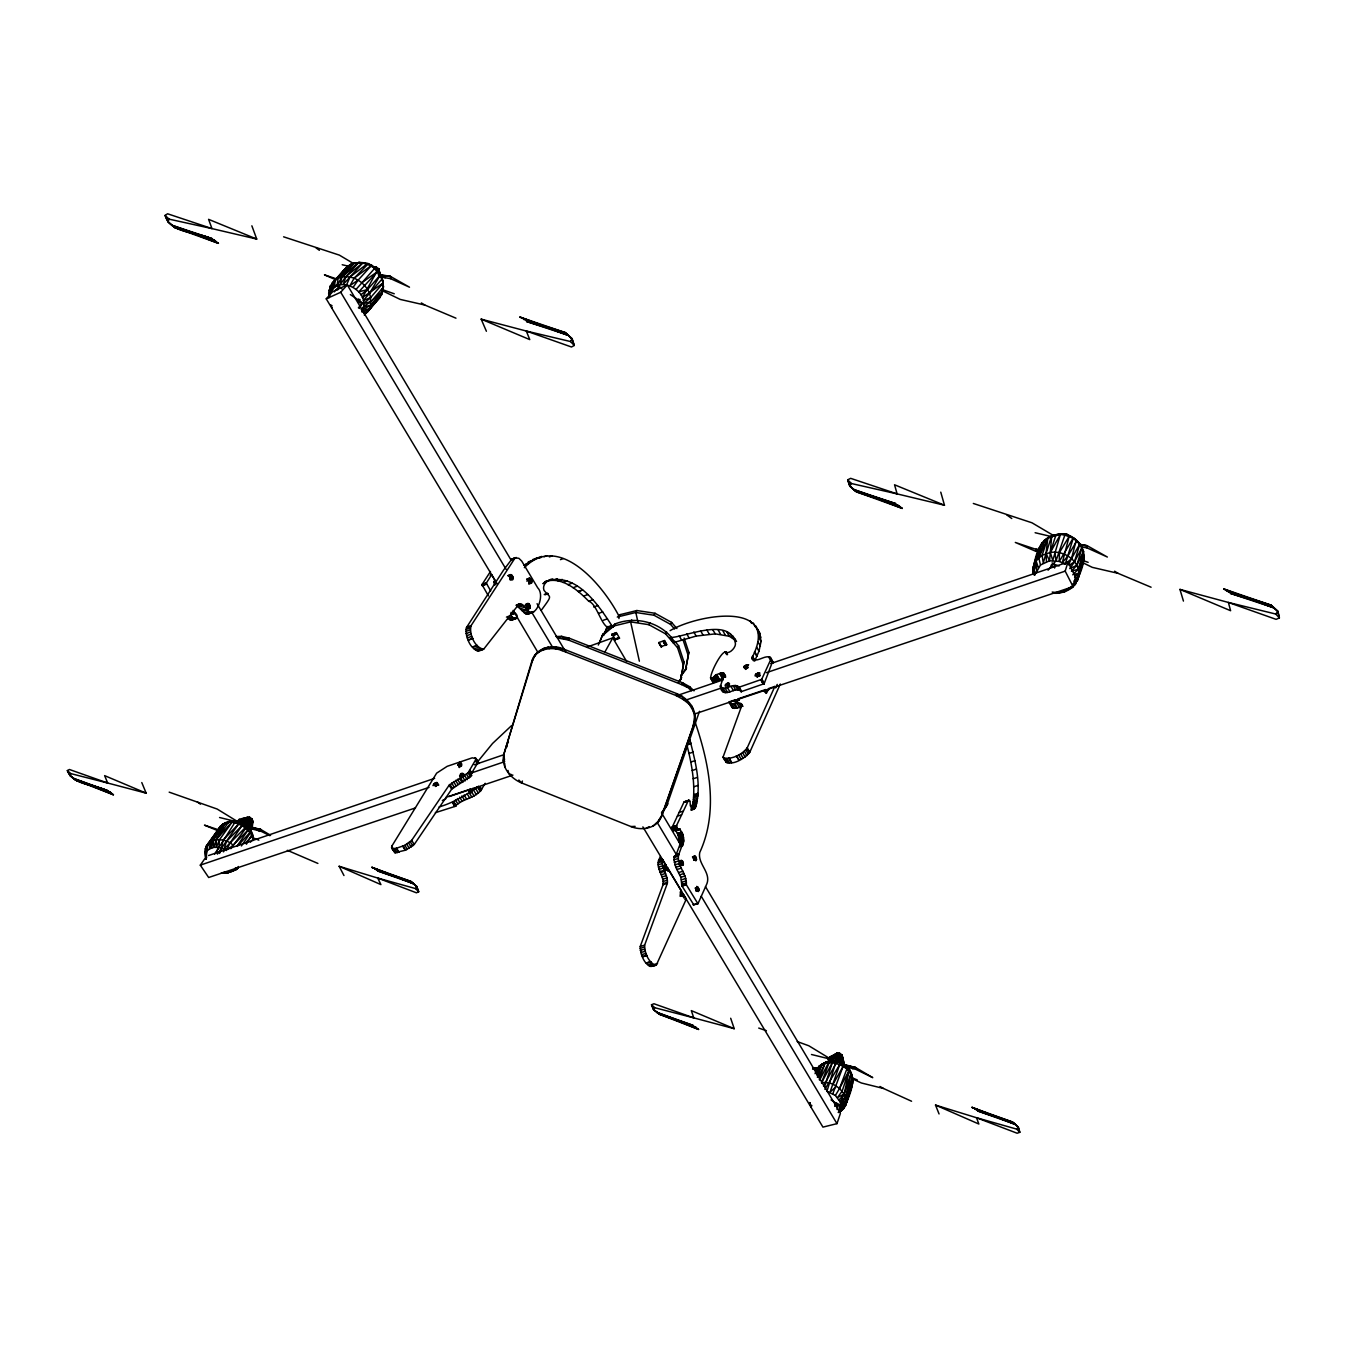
<?xml version="1.0" encoding="UTF-8"?>
<svg xmlns="http://www.w3.org/2000/svg" width="1347" height="1347" viewBox="0 0 1347 1347"><rect width="100%" height="100%" fill="white"/><g stroke="black" fill="none" stroke-linecap="round" stroke-linejoin="round"><path stroke-width="1.5" d="M683.384 864.235L681.161 860.211L681.245 864.336L682.744 865.414L683.384 864.235L680.521 865.111M251.872 829.112L251.923 818.791L249.532 817.158L239.278 819.33L237.661 821.013L239.042 822.478L241.736 818.673L249.532 817.158L248.858 827.294M681.414 891.057C679.141 891.377 680.572 896.361 682.66 896.109C685.37 893.33 677.895 892.825 681.565 891.125L667.422 867.552C666.176 869.152 663.33 864.521 665.94 865.077L662.707 859.689L658.464 860.986C656.376 869.472 664.29 876.274 663.061 884.693L640.246 946.436C640.128 954.552 645.92 970.682 656.376 964.957L686.313 899.038L683.03 893.583M842.33 1064.534L855.648 1067.548L872.755 1077.651L855.614 1069.265L855.648 1067.548L842.532 1064.063M378.945 272.734L379.012 269.013L376.268 267.06L372.9 266.74M665.94 865.077C661.798 865.515 668.348 873.95 667.422 867.552M333.517 286.978L328.651 293.663L329.392 296.239C334.645 271.151 373.607 291.491 361.771 311.645L367.108 312.403L379.736 297.704L382.986 290.952L383.154 283.022L379.989 273.071L375.005 267.295L368.405 263.658L354.85 262.749L347.964 265.915L330.318 286.136L329.022 297.738M840.427 1104.405L838.962 1112.066L841.707 1110.433L838.44 1112.151L845.428 1105.82C849.839 1093.747 857.972 1078.577 847.549 1067.144C843.104 1062.362 836.302 1059.921 829.819 1060.813L821.535 1082.786C837.396 1079.149 857.264 1102.957 838.406 1112.538M689.883 739.688C695.17 761.358 702.124 785.318 695.422 807.425C687.846 812.089 694.244 803.031 693.368 799.596C694.934 781.748 691.634 763.766 687.29 746.524M693.84 904.915L681.902 885.838L680.824 877.284L675.79 867.283L673.988 859.807L674.275 856.288L678.568 854.941L683.704 841.067L682.34 833.305L679.646 828.86L677.171 828.725L676.564 825.543L688.452 800.32L690.085 801.549L690.321 805.775L692.004 808.638L693.823 809.328L695.422 807.425M695.473 723.204C709.347 764.103 718.675 811.635 699.75 852.466C697.426 863.781 710.913 872.149 707.007 883.464L697.948 903.77L686.347 884.794C687.324 873.95 676.649 865.885 678.568 854.958M675.706 855.833L680.858 842.094L679.427 842.548L678.08 834.635L675.386 830.207L672.911 830.072L672.237 827.058L684.074 801.903L689.731 800.893M1035.742 551.293L1035.809 549.273L1015.318 542.437L1035.742 551.293L1039.884 551.681M206.697 857.786L205.62 854.655L205.838 859.302L208.027 843.643L222.609 824.381C234.833 815.575 254.364 824.953 253.185 840.444M334.679 287.079L334.932 280.294L347.964 265.915L351.5 265.393M339.444 276.59L345.303 268.508L330.318 286.136L330.015 293.562L329.089 289.773L329.392 296.239M530.146 607.548C531.021 605.561 527.266 601.015 526.946 604.82C526.138 609.45 533.816 607.867 527.266 608.625M531.745 582.443C532.587 580.49 528.9 575.944 528.563 579.698C527.755 584.278 535.382 582.763 528.883 583.52M252.731 839.063L252.849 836.487L252.95 839.333L250.323 842.229M369.145 308.598L364.414 314.979L381.723 294.538L381.992 288.713M513.055 578.907C513.931 576.937 510.176 572.34 509.823 576.146C508.981 580.759 516.743 579.244 510.176 580.001M1034.109 574.967L1032.745 571.869C1035.018 557.911 1038.301 538.11 1054.92 535.096C1064.113 531.779 1074.35 536.258 1079.823 543.986C1089.201 556.193 1080.597 572.071 1075.361 584.261C1070.04 590.878 1060.965 593.96 1052.647 593.168L1065.393 591.367L1055.997 593.353L1056.705 592.596L1052.192 592.074M1079.048 544.592L1087.282 545.754L1107.369 557.035L1087.164 547.96L1087.282 545.754L1079.25 544.171M350.355 294.572L363.623 303.513L370.593 297.636L383.154 283.022L381.622 276.455L383.154 283.022L362.343 297.653L377.732 269.922L367.024 263.928L358.807 262.345L341.852 277.095L337.087 285.615L342.054 288.965M532.503 612.548C526.256 613.188 525.347 602.749 518.949 604.163L483.657 649.203C474.834 647.873 468.773 633.915 471.113 625.58L515.177 557.793L518.898 558.332L521.71 561.076L537.689 587.78C544.895 594.835 537.015 613.474 531.392 612.195M655.349 965.328C648.395 962.145 644.438 952.683 644.624 945.156L667.321 883.396C668.55 874.978 660.653 868.175 662.707 859.689M483.657 649.203C472.241 655.905 464.126 636.02 466.668 627.231L503.391 570.337L511.675 559.359L515.177 557.793M214.611 854.217L218.955 847.482L219.443 839.72L232.93 820.997L225.286 823.068L212.961 840.545L209.56 848.896L207.775 850.361M850.934 1077.364L850.58 1072.195L852.971 1079.755L846.32 1100.044L840.915 1106.426L839.72 1110.399L843.879 1108.328L849.991 1089.841M239.042 822.478L239.278 819.33L240.288 821.199L244.666 819.144L250.087 823.034L252.394 828.691L246.585 822.226L242.14 820.71L241.736 818.673L244.666 819.144L243.74 824.415M1034.681 574.933L1032.745 571.869L1039.951 546.461L1032.964 567.946L1035.826 573.283L1040.49 564.982L1049.582 560.79L1051.704 535.887L1058.59 534.187L1064.854 535.096L1073.222 538.278L1079.823 543.986L1074.502 561.783L1069.787 568.586L1076.792 565.37L1083.56 551.361L1081.321 547.926M488.405 595.896L481.99 584.581L490.476 571.482M494.854 585.204L493.726 581.904L495.275 580.86L491.604 574.714L486.284 583.133L490.678 590.878M205.468 856.793L205.451 848.61L220.47 826.182L227.912 822.781L222.609 824.381L210.233 841.824L209.56 848.896L214.038 847.314L216.059 839.804L228.384 822.377L230.253 821.619L220.47 826.182L206.411 845.933L205.687 854.402C201.932 838.305 224.545 835.948 233.065 845.276L249.515 828.523L252.95 839.333L252.344 833.793L246.417 844.215M379.77 276.017L379.012 269.013L374.651 268.39L356.248 289.201M696.517 859.437L695.877 860.817L694.412 859.756L694.311 855.682L696.517 859.437L693.688 860.312M670.099 637.468C682.727 638.141 730.899 615.225 735.479 643.933C735.428 648.227 729.081 654.171 726.033 652.234C720.763 648.816 701.838 690.725 715.796 674.982C735.176 666.731 713.977 685.724 723.137 691.937C728.727 694.799 734.62 687.627 740.21 690.523L741.372 691.6L764.136 683.72L772.622 661.444M836.891 1053.169L829.095 1057.715L839.484 1053.101L841.841 1054.735L842.582 1057.092L841.252 1058.809L838.659 1058.877L839.484 1053.101L836.891 1053.169L829.095 1057.715L830.56 1059.247L836.891 1053.169L841.252 1058.809L842.414 1064.265M770.972 659.087L769.945 657.1C763.917 655.198 757.654 662.623 752.047 659.003L751.879 657.976C782.051 600.274 698.285 613.895 670.116 630.649M252.057 829.163L252.933 821.215L251.923 818.791L244.363 821.064L242.612 823.842M1046.467 561.581L1046.047 553.516L1047.848 537.672L1062.463 534.001L1070.023 535.803L1073.222 538.278L1065.208 564.258L1059.314 561.43L1049.582 560.79L1046.047 553.516L1051.704 535.887M504.519 760.045L503.845 754.286L532.772 659.811C536.796 648.412 552.203 646.476 562.154 650.635L675.975 695.49L683.198 699.463L686.717 699.783L694.917 713.876L693.368 725.393L661.242 816.956C656.612 828.641 641.593 830.981 630.985 826.57L521.424 782.86C510.412 778.347 500.815 766.729 503.845 754.286L531.728 661.562C535.348 648.294 551.462 643.563 563.181 648.884L676.884 693.671C688.384 698.116 698.201 710.93 694.261 723.558L662.135 815.07L657.993 822.394M619.569 638.192L616.32 632.518M723.137 691.937L722.75 690.27M615.444 639.673L612.178 633.999M752.535 656.174L754.859 660.636L758.984 651.224L761.038 641.526L759.876 633.477L755.768 625.9M678.366 682.626L680.706 679.545L683.956 661.933L678.619 645.769L674.611 641.138M680.706 679.545L683.956 661.933M680.925 676.026L685.572 669.88L688.839 652.352L684.124 638.023M685.572 669.88L688.839 652.352M337.087 285.615L338.148 278.324L351.197 263.945L332.288 282.937L331.143 291.12L330.318 286.136M511.187 612.296C512.618 617.835 517.063 609.753 511.136 613.121M531.913 612.582L552.321 646.762L555.654 648.867L555.957 646.998M661.023 646.594L666.782 644.641L664.559 640.431M211.782 847.852L212.961 840.545L222.609 824.381M664.441 640.583L658.683 642.57M836.756 1107.285L837.413 1103.345M359.312 308.446L362.225 303.445L358.134 302.3L358.723 298.916M698.975 890.367L698.335 891.546L696.87 890.519L696.769 886.393L698.975 890.367L696.113 891.226M824.566 1086.827L832.968 1060.611L821.838 1064.416L815.474 1070.713M237.745 821.232L243.016 820.997L245.861 822.461L245.322 825.24L248.319 824.768L249.986 827.529M830.56 1059.247L831.133 1056.149L832.109 1058.052L837.093 1056.166L842.498 1060.072L844.165 1065.578L855.648 1067.548M846.32 1100.044L840.831 1104.254L840.275 1102.082L844.215 1093.966L849.385 1069.602L852.314 1076.758L845.647 1096.98L840.831 1104.254L840.915 1106.426L846.253 1103.008L852.095 1085.497L850.597 1087.989M699.48 711.317L666.765 805.641L661.579 812.915L680.858 845.31M819.734 1079.924L828.523 1062.699L832.244 1062.732L836.218 1060.931L826.94 1091.339L835.393 1095.465L840.275 1102.082L845.647 1096.98L850.95 1073.761L849.385 1069.602M1080.361 568.198L1077.347 580.86L1072.683 584.261M1054.583 568.03L1055.391 564.747L1052.074 562.911M720.241 686.717L720.679 687.66C726.269 690.489 732.162 683.333 737.735 686.195L738.914 687.273L761.678 679.376L770.972 659.104M1045.306 540.938L1041.871 543.06L1036.028 560.706L1036.702 570.236L1034.058 564.157L1036.028 560.706L1042.107 555.284L1050.357 552.438L1060.358 534.591L1052.765 560.537L1050.357 552.438L1055.964 534.86M846.926 1096.189L843.879 1108.328L838.44 1112.151M504.199 756.812L503.206 760.718L504.67 761.661L470.861 773.161M732.095 705.02L731.791 707.057L733.29 708.286L741.204 707.343L738.762 703.067L732.229 704.178L729.35 702.797L729.316 701.787L735.462 699.716L736.27 701.147L738.846 700.171M731.791 707.057L730.461 702.174M459.58 775.889C470.827 775.586 456.431 768.901 461.23 778.549M840.275 1062.547L841.841 1054.735L836.302 1057.243L835.578 1054.886L839.248 1055.459M833.995 1060.342L832.631 1057.664L829.87 1058.22L828.893 1061.773L831.655 1061.217L832.631 1057.664L835.679 1058.153L840.949 1061.941M838.036 1062.429L841.841 1054.735L843.929 1062.817L841.808 1063.12L838.912 1059.247L834.248 1057.631L833.945 1055.61L837.093 1056.166L835.308 1062.85M721.925 688.839L722.261 687.879M835.679 1058.153L834.669 1061.689L838.575 1059.651L837.598 1062.312M850.024 1089.976L845.428 1105.82L840.579 1108.53L846.253 1103.008L852.887 1082.735L851.102 1074.839L852.971 1079.755L845.647 1096.98M476.047 760.264L477.697 762.941L476.266 759.573L477.697 762.941L471.012 774.155L469.345 771.477L471.82 775.502L451.666 789.19L414.253 844.451L405.649 850.159L394.873 852.702L391.792 846.185L436.647 773.144L447.187 766.325L472.275 757.822L476.249 758.765L468.066 772.875L449.157 785.183L411.643 840.376L404.807 845.327L396.254 848.324L392.263 848.627L391.792 846.185M661.293 860.11L661.731 858.847L658.902 859.723L658.464 860.986L661.293 860.127L658.178 862.787L662.438 861.474M1046.047 553.516L1043.252 563.012L1042.107 555.284L1047.848 537.672L1038.722 557.709L1040.49 564.982M1068.474 564.73L1071.505 558.618L1076.27 540.113L1082.096 547.539L1076.792 565.37L1071.437 571.195L1078.257 569.225L1084.167 555.301L1078.526 577.122L1074.064 580.793M1083.56 551.361L1078.257 569.225L1078.829 573.182L1074.569 577.122M694.917 713.876L1073.088 586.635L1075.815 577.526L1067.969 562.086L770.669 663.6M1068.828 588.302L1072.616 587.241L1062.194 592.343L1075.361 584.261L1080.176 568.367M1073.088 586.635L1065.191 571.128L1067.969 562.086M1064.854 535.096L1056.048 560.773L1048.05 570.202M1032.745 571.869L1036.618 560.015M435.384 812.679L454.848 806.466C462.004 798.889 473.673 798.687 480.593 790.807L478.421 786.429L480.626 790.79M1038.823 550.182L1032.964 567.946L1035.119 574.765M1038.722 557.709L1044.565 540.08L1049.801 537.537M642.889 826.89L822.933 1127.119L836.975 1123.651L840.41 1113.346L705.491 886.68M835.393 1095.465L839.501 1088.528L847.549 1067.144L848.896 1070.949L842.161 1091.104L837.548 1097.552L844.215 1093.966L850.95 1073.761L846.286 1068.44L839.72 1064.568L832.244 1062.732L821.535 1082.786M838.962 1112.066L841.437 1104.692M1050.441 567.76L1051.519 564.528M834.719 1106.358L835.965 1102.688M837.009 1109.507L838.861 1103.984M832.85 1093.697L843.171 1066.252L842.498 1063.17L839.72 1064.568L824.886 1089.353M836.369 1086.339L829.971 1092.282L839.72 1064.568L839.45 1061.806L836.032 1063.372L823.505 1086.019M815.07 1073.694L816.989 1068.205L824.431 1062.834L829.819 1060.813L825.021 1063.271L818.201 1077.432M816.568 1073.391L819.128 1066.083L824.431 1062.834M817.36 1077.213L821.838 1064.416L826.923 1061.588L825.021 1063.271L819.262 1079.705M212.961 840.545L214.038 847.314L218.955 847.482L235.843 820.963L228.384 822.377M618.947 616.455L618.947 618.593M780.3 684.023L749.791 752.198C744.571 758.95 726.993 769.827 723.12 756.963L742.062 704.818L738.762 703.067M1034.058 564.157L1041.871 543.06M815.575 1071.976L816.989 1068.205L819.633 1067.144M712.832 681.919C714.92 680.892 730.259 677.575 722.598 673.012M598.304 645.061L602.917 634.1L615.074 623.964C634.454 616.118 658.801 621.59 671.934 638.04M599.415 643.075L602.917 634.1M603.624 635.599L607.11 626.641M604.719 633.646L607.514 626.49M175.11 227.727L168.005 221.834L165.109 215.419L169.099 219.14L168.005 221.834L175.11 227.727L218.416 243.352L215.217 240.793L172.029 225.269L175.11 227.727L215.217 240.793C200.737 230.859 171.086 235.59 165.109 215.419L167.567 213.769L211.984 228.603L256.738 239.076L251.855 225.808M219.443 839.72L216.429 847.196L216.059 839.804L225.286 823.068M249.852 828.253L252.933 821.215L251.771 825.846L249.767 826.149M816.08 1073.508L819.128 1066.083L822.394 1064.551L820.963 1066.605M338.148 278.324C351.937 272.448 368.085 283.577 370.593 297.636L363.235 300.549L382.06 279.031L374.533 268.423L375.005 267.295L370.913 265.83L354.143 278.189L350.035 285.53L358.134 280.125L371.806 265.14L367.024 263.928L349.984 277.027L343.317 284.301L345.842 276.657L358.807 262.345L364.835 262.85L362.932 262.749L345.842 276.657L340.118 284.638L341.852 277.095L354.85 262.749L361.333 262.8L354.85 262.749L334.932 280.294L332.709 288.83L332.288 282.937L347.964 265.915M811.214 1106.897L809.749 1102.621L811.214 1106.897L811.837 1105.432M473.386 789.595L471.248 790.453L470.406 789.123L468.655 791.211L478.438 786.412M346.684 284.587L349.984 277.027L362.932 262.749L368.405 263.658L354.143 278.189M76.156 780.368L69.96 775.535L67.35 770.585L70.835 773.616L69.96 775.535L76.156 780.368L113.434 794.781L110.69 792.575L73.462 778.364L76.156 780.368L110.69 792.575C98.095 783.786 73.832 786.951 67.35 770.585L69.421 769.491L107.693 783.028L146.166 793.164L141.789 782.556M816.972 1075.31L821.838 1064.416M723.423 757.839C731.64 759.843 742.197 754.589 747.248 747.77L774.845 686.465L775.653 687.896L777.236 684.394M663.768 810.793L667.657 803.789L661.579 812.915M658.902 859.723L660.434 856.456M219.51 853.442L222.087 847.953M666.765 805.641L667.657 803.789M535.702 654.154L531.728 661.562L532.772 659.811M694.261 723.558L693.368 725.393L695.22 718.995L692.105 706.4L683.198 699.463L681.936 696.197L675.975 695.49L676.884 693.671M378.911 274.603L380.107 272.145L379.383 274.839L379.012 269.013M216.16 852.567L218.871 846.977M681.582 684.562L686.633 687.071L689.681 686.717L691.398 690.674L682.491 682.761L569.444 638.276L561.699 636.356L557.422 637.922L568.434 640.027L681.582 684.562L682.491 682.761L689.681 686.717L693.991 690.859M714.331 676.329L716.756 680.589M662.135 815.07L658.111 821.131M682.929 663.953L677.592 647.772L678.619 645.769M247.175 817.292L237.661 821.013L246.198 819.111L247.208 821.552L251.956 823.034L247.175 817.292L243.386 821.502M677.592 647.772L665.553 633.848L666.597 631.861M674.544 628.982L670.553 624.368L671.581 622.398L655.063 613.289L636.895 610.528L620.327 614.586L617.296 617.111M1082.096 547.539L1074.502 561.783L1069.417 565.134M839.501 1088.528L848.896 1070.949M601.806 636.07L613.963 625.951L630.632 621.893L648.9 624.688L649.978 622.701M620.327 614.586L619.233 616.539L635.818 612.481L654.002 615.242L655.063 613.289M566.531 333.803L526.408 321.478L568.047 335.235L523.377 319.29L565.151 332.541L572.037 338.703L574.26 345.438L570.471 341.532L572.037 338.703L565.151 332.541L519.858 317.067L568.047 335.235L572.037 338.703L574.26 345.438L571.498 347.004L526.307 331.042L481.165 319.138L486.402 331.261M249.532 817.158L244.851 825.004M631.726 619.923L630.632 621.893L639.37 661.192M636.895 610.528L635.818 612.481L637.99 622.263M604.618 652.504L612.767 637.855L626.456 661.192M612.599 626.877C598.539 604.921 575.236 569.966 544.609 581.887C561.194 575.573 577.897 590.121 588.74 601.267C598.472 604.18 602.799 635.346 613.575 626.237M613.963 625.951L615.074 623.964M522.451 781.024L521.424 782.86L518.864 780.014M832.833 1084.604L843.171 1066.252L845.259 1065.006L846.286 1068.44M1080.782 566.38L1082.769 562.962L1078.526 577.122L1074.94 578.015M563.181 648.884L562.154 650.635L559.577 647.705L555.654 648.867M480.913 790.403L485.173 783.297M568.434 640.027L569.444 638.276L563.13 638.461L561.699 636.356L555.991 636.542M369.465 293.528L380.208 275.108L379.989 273.071L377.631 271.522L361.754 282.735M339.141 866.289L380.915 884.592L377.716 878.059L415.415 888.549L416.661 886.427L410.667 881.325L371.806 867.3L413.192 883.581L416.661 886.427L418.715 891.765L416.442 892.808L377.716 878.059L339.141 866.289L343.973 875.533M513.072 610.393L538.042 652.622L544.205 648.143M457.576 764.928C467.426 768.009 456.38 755.734 459.243 767.571M541.174 610.427C553.55 593.556 550.165 598.59 543.919 590.171C541.999 584.564 547.673 579.614 552.775 578.856M337.659 289.959L339.798 286.574M479.263 787.742L479.987 786.699L481.637 789.359M743.982 666.546L743.797 667.607L745.767 667.422L748.629 664.711L743.982 666.546L745.615 669.408M243.016 820.997L241.029 824.061L240.17 820.576M230.859 848.694L247.292 826.182L247.949 830.274L250.205 833.136L241.416 845.95M243.841 825.526L245.861 822.461L248.319 824.768M944.483 505.243L894.543 484.785L897.119 493.894L851.456 483.539L849.789 486.065L856.625 491.941L902.254 508.425L898.988 505.815L853.678 489.483L856.625 491.941L898.988 505.815L855.227 490.779L849.789 486.065L847.701 479.835L850.647 478.337L897.119 493.894L944.483 505.243L940.762 492.143M235.607 867.771L233.401 870.987L226.229 873.109L221.295 872.974L225.084 872.132M358.134 302.3L360.053 299.505M236.937 846.253L247.949 830.274L242.056 825.576L235.186 822.815L231.684 822.293L216.059 839.804M228.939 872.132L226.229 873.109L236.112 869.707L238.301 866.491M223.45 851.86L225.673 848.661M353.284 287.096L358.134 280.125M217.389 854.116L221.834 847.718M415.482 807.914L208.667 877.503L200.299 865.144L206.562 856.221M205.451 848.61L214.51 835.881M508.442 741.995L506.523 745.362L507.179 746.726M761.813 679.225L764.288 683.586M734.233 1028.704L691.331 1010.62L693.772 1017.877L654.844 1007.741L653.531 1009.543L659.542 1014.342L698.571 1029.445L695.759 1027.189L656.949 1012.372L659.542 1014.342L695.759 1027.189L658.313 1013.415L653.531 1009.543L651.51 1004.744L653.952 1003.751L693.772 1017.877L734.233 1028.704L730.68 1018.248M478.185 761.072L492.531 743.493L511.708 725.477M680.774 675.554L686.6 667.876M679.393 680.605L681.717 677.524M765.567 689.597C761.678 691.903 766.443 692.796 768.076 690.472C770.535 685.96 767.554 693.604 765.567 689.597L738.308 698.756L739.116 700.187M1179.955 589.397L1230.602 610.713L1228.38 602.446L1275.761 614.047L1277.848 611.336L1271.13 605.157L1223.749 588.925L1227.134 591.114L1273.993 607.867L1277.848 611.336L1279.381 617.936L1276.097 619.351L1228.38 602.446L1179.955 589.397L1183.441 601.082M235.877 867.838L233.401 870.987L230.303 871.661M534.136 656.612L537.924 651.813M935.508 1105.079L978.848 1124.021L976.524 1117.741L1016.631 1129.106L1018.265 1127.085L1012.388 1121.967L971.928 1107.335L1014.88 1124.24L1018.265 1127.085L1019.814 1132.305L1017.137 1133.231L976.524 1117.741L935.508 1105.079L939.061 1113.952M839.215 1099.893L844.215 1093.966M383.474 287.096L382.531 279.974L383.474 287.096L370.93 301.711L363.555 306.442L370.442 305.651L381.723 294.538M364.414 314.979L375.813 301.762L367.108 312.403L363.639 313.11M361.164 309.675L363.724 306.746M360.929 294.791L367.529 289.588L380.208 275.108M377.631 271.522L358.824 291.794L367.529 289.588M358.369 307.823L362.225 303.445M334.191 291.929L339.36 286.12M439.088 806.92C453.367 802.863 465.995 794.915 478.101 786.816L480.593 790.807M336.413 284.975L328.651 293.663L329.089 297.317M496.875 583.386L326.243 298.849L340.724 292.248L347.29 284.907L511.321 560.487M338.114 277.448L343.317 271.656M326.243 298.849L332.861 291.491L347.29 284.907M755.566 674.392L755.027 675.874L756.745 675.807L759.944 673.029L755.566 674.392L757.199 677.272M831.975 1058.843L835.578 1054.886M379.736 297.704L369.129 309.271L361.771 311.645M245.019 843.475L251.906 836.201L251.215 831.116L237.274 846.387M524.337 567.676C559.409 531.796 603.725 586.501 618.98 616.118M650.988 966.574L652.857 965.328M243.352 825.458L245.912 822.815L247.983 825.812M513.544 619.081L511.085 620.159L507.971 618.677L512.281 617.078C517.467 621.152 519.538 615.865 513.998 612.043M516.053 618.391L516.726 617.566L513.864 618.627M1052.967 567.239L1055.391 564.747L1059.112 565.959M1072.751 574.832L1078.257 569.225C1074.973 557.557 1062.008 550.654 1050.357 552.438M652.807 826.351L657.083 822.259L676.463 854.739M735.462 699.716C730.158 703.572 740.53 701.551 738.308 698.756M433.852 783.853L433.044 785.638L437.388 782.641L433.852 783.853L435.519 786.496M1065.208 564.258L1071.505 558.618L1079.823 543.986L1078.61 542.993L1080.21 546.192M374.651 268.39L376.268 267.06L373.489 267.396M236.112 869.707L238.267 867.923L228.418 872.587L238.267 867.923M227.761 849.435L233.065 845.276M836.234 1061.47L838.575 1059.651M827.849 1059.769L829.87 1058.22L831.655 1061.217M536.948 557.978L523.983 565.201L528.209 563.602M761.409 679.578L763.884 683.922M436.041 786.109L434.374 783.466C435.923 787.204 438.499 785.756 435.519 782.809M646.072 828.472L649.136 826.637M835.595 1061.167L838.962 1060.224L843.929 1062.817L842.582 1057.092L842.986 1064.298M552.321 646.762L549.172 648.614L548.145 647.116L543.161 649.894M218.854 828.472L222.474 826.435M520.868 603.995L516.541 605.611L525.599 613.761L529.236 613.592M244.06 823.135L251.923 818.791L251.771 825.846L248.488 824.01L250.087 823.034L246.585 822.226M727.666 683.249C724.72 683.687 723.861 687.846 727.481 685.657C733.004 683.569 725.006 680.791 729.299 686.111L727.026 683.535L728.053 686.751M512.331 575.876C509.654 578.318 506.506 575.186 511.187 574.681L508.307 575.775M516.322 557.49L510.85 559.46L513.308 559.342M511.136 560.015L513.998 558.921M490.173 575.27L491.604 574.714M532.738 559.577L541.763 556.429M528.192 561.968L532.419 560.369M544.053 556.782L546.831 555.722M549.34 556.917L552.135 555.856M482.041 584.413L486.351 582.78M481.973 584.766L486.301 582.948M481.99 584.985L486.301 583.352M482.007 585.086L486.385 583.672M482.175 585.541L486.486 583.908M507.903 575.64L510.799 574.546M482.26 585.709L486.57 584.059M508.711 576.061L511.591 574.967L508.459 575.859M509.115 576.482L511.995 575.405M512.635 576.482L509.755 577.577L510.092 578.587L512.87 577.122M496.891 583.537L495.46 584.076L493.844 581.399L495.275 580.86M560.436 559.645L563.214 558.601M510.143 578.856L513.022 577.779M510.21 579.429L513.089 578.334M526.643 579.193L529.523 578.116M527.031 579.328L529.893 578.25M527.435 579.614L530.297 578.537M527.839 580.035L530.701 578.957M526.711 581.045L531.021 579.429M528.462 581.113L531.324 580.035M528.697 581.736L531.56 580.658M528.849 582.392L531.711 581.315M528.9 582.948L531.779 581.87M528.748 583.992L531.627 582.914M545.03 581.955L547.825 580.911M543.329 583.302L546.528 581.887M542.959 583.672L545.771 582.611M553.213 580.304L557.405 578.722M557.995 580.978L562.187 579.412M562.945 582.443L567.121 580.877M567.996 584.699L572.155 583.133M516.053 605.241L518.949 604.163M544.239 594.566L547.556 593.337M516.676 605.039L519.572 603.961M545.013 594.482L547.825 593.438M545.316 594.701L548.128 593.64M517.938 606.184L522.266 604.567M525.414 604.416L528.697 603.624L525.818 604.685L527.081 606.823L530.112 606.403L527.233 607.48M519.37 607.228L523.697 605.611M466.668 627.231L471.113 625.58M526.206 605.123L529.102 604.045M573.132 587.713L577.291 586.164M466.331 627.854L470.777 626.203M526.525 605.578L529.422 604.517M526.845 606.184L529.725 605.123M520.733 608.676L525.061 607.076M465.877 629.487L470.322 627.837M527.081 606.823L529.96 605.763M511.237 613.693L514.099 612.632M527.3 608.036L530.179 606.975M511.254 614.283L514.116 613.222M465.759 631.457L470.204 629.807M522.013 610.511L526.475 608.996L522.131 610.595M511.17 614.788L514.049 613.727M527.148 609.097L530.028 608.036M506.438 617.111L510.749 615.512L512.281 617.078M526.66 609.619L529.826 608.356M522.754 611.37L527.081 609.753M578.301 591.468L582.46 589.935M578.469 591.602L582.611 590.07M465.978 633.629L470.423 631.979M530.667 613.053L533.564 611.976L528.176 614.148M524.168 612.801L528.495 611.201M466.5 635.818L470.962 634.168M509.553 619.721L513.864 618.138M525.599 613.761L529.927 612.161M511.085 620.159L517.484 617.869L512.466 619.923M526.963 614.215L533.951 611.589M467.308 637.939L471.753 636.306M583.621 596.098L587.78 594.566M468.369 639.977L472.814 638.326M468.419 640.061L472.932 638.512M588.74 601.267L592.882 599.735M472.595 646.914L477.057 645.28M472.831 647.284L477.293 645.651M474.043 648.833L478.488 647.217M475.424 650.113L479.869 648.479M593.741 607.042L597.883 605.527M476.804 650.87L481.249 649.254M478.067 651.123L482.512 649.49M598.607 613.407L602.749 611.892M603.288 620.293L607.43 618.795M607.396 627.029L611.538 625.53M607.733 627.601L611.875 626.102M607.968 627.938L612.11 626.456M608.221 628.19L613.457 626.338M608.474 628.375L613.222 626.776M612.11 634.168L616.253 632.686M612.094 634.403L616.219 632.922M612.094 634.656L616.236 633.174M235.186 822.815L238.857 821.502L238.672 823.909L221.531 848.088L218.955 847.482M612.11 634.723L616.236 633.242M612.161 635.009L616.303 633.528M612.262 635.296L616.404 633.814M587.292 646.981L612.767 637.855M614.552 639.236L618.677 637.754M614.687 639.455L618.829 637.973M614.855 639.623L618.997 638.158M615.023 639.741L619.452 638.293M670.402 638.175L673.18 642.671L696.163 636.07L715.274 633.881L729.249 636.239L735.327 640.229L732.953 636.053M208.549 855.547L434.66 778.33M474.346 764.793L504.098 754.623M677.524 695.406L723.103 679.848M200.299 865.144L429.07 787.372M686.717 699.783L722.564 687.593M766.392 672.692L1065.191 571.128M768.447 688.62L774.845 686.465M470.406 789.123L446.244 797.256L445.52 799.125L442.338 800.472M449.292 796.532L512.938 775.114M242.645 823.539L245.861 822.461M688.165 744.066L690.927 743.14M688.233 744.335L691.011 743.426M689.041 753.444L693.217 752.081M690.843 762.032L695.001 760.668M692.206 770.501L696.382 769.137M693.166 778.768L697.342 777.421M693.671 786.816L697.864 785.469M693.756 794.663L697.948 793.316M693.739 795.437L697.931 794.09M693.705 796.195L697.898 794.848M693.654 796.919L697.847 795.589M693.587 797.626L697.78 796.296M684.074 801.903L688.923 800.202M684.95 801.65L689.159 800.303M685.236 801.886L689.445 800.539M693.368 799.596L697.561 798.249M693.116 801.414L697.308 800.067M692.829 803.098L697.039 801.768M692.526 804.647L696.719 803.3M692.358 805.354L696.551 804.024M692.173 806.028L696.382 804.698M692.004 806.668L696.197 805.321M691.802 807.257L696.012 805.91M691.617 807.796L695.827 806.466M691.415 808.301L695.624 806.971M679.09 812.46L683.316 811.113M690.994 809.177L695.204 807.846M692.173 809.109L694.985 808.217M691.718 809.699L694.766 808.537M691.011 810.204L694.294 809.025M677.356 816.164L681.599 814.817M738.88 760.196L736.338 755.768L739.082 760.129M672.305 826.89L676.564 825.543M672.237 827.058L676.497 825.711M672.153 827.479L676.43 826.132M672.17 827.967L676.43 826.62M672.22 828.371L676.48 827.024M672.338 828.893L676.615 827.546M672.523 829.398L676.783 828.051M672.759 829.853L677.036 828.523M672.911 830.072L677.171 828.725M673.197 830.426L677.457 829.078M673.5 830.661L679.393 828.708M673.719 830.745L679.646 828.86M675.672 830.476L679.915 829.146M675.925 830.846L680.184 829.516M677.44 833.389L681.683 832.059M677.659 833.793L681.919 832.463M677.878 834.214L682.138 832.867M678.08 834.635L682.34 833.305M678.265 835.056L682.525 833.726M678.433 835.494L682.693 834.163M678.602 835.948L682.862 834.618M678.736 836.386L682.996 835.056M678.871 836.841L683.131 835.51M678.989 837.312L683.249 835.982M679.09 837.767L683.35 836.436M679.191 838.238L683.451 836.908M679.258 838.693L683.518 837.363M679.326 839.164L683.586 837.834M679.376 839.636L683.653 838.305M679.46 840.562L683.72 839.232M679.477 841.488L683.737 840.158M679.444 842.397L683.704 841.067M680.791 842.835L683.636 841.942M680.673 843.693L683.518 842.801M680.521 844.518L683.35 843.626M680.302 845.31L683.148 844.417M680.067 846.034L682.912 845.158M679.78 846.724L682.626 845.849M676.127 854.655L678.972 853.762M658.649 860.312L661.495 859.437M675.891 855.21L678.753 854.318M674.224 856.507L678.518 855.177M674.173 856.759L678.467 855.396M678.922 861.221L682.138 860.615L679.275 861.491M674.056 857.5L678.349 856.17M673.988 859.807L678.282 858.477M658.195 864.825L662.455 863.511M658.481 867.064L665.788 864.993M674.275 862.299L678.568 860.986M692.442 856.945L695.288 856.086M692.796 857.382L695.624 856.507M682.491 861.036C677.911 860.447 680.184 865.599 683.316 863.09L680.302 863.326L683.165 862.45M679.797 862.164L682.643 861.289M693.082 857.871L695.928 856.995M662.825 867.822L665.654 866.946M693.335 858.443L696.18 857.584M659.037 869.371L663.296 868.057M680.083 862.72L682.929 861.844M674.898 864.858L679.191 863.545M693.537 859.066L696.365 858.191M678.972 864.117L680.403 863.68M693.654 859.706L696.483 858.83M664.643 868.663L667.489 867.805M680.454 863.966L683.316 863.09M664.728 869.303L667.556 868.428M680.521 864.521L683.384 863.646M664.711 869.859L667.54 868.983M659.845 871.627L664.105 870.314M664.61 870.347L667.455 869.472M680.437 865.616L683.283 864.74M664.206 870.937L667.287 869.825M675.79 867.283L680.083 865.953M660.266 872.57L664.576 871.458M676.918 869.505L681.212 868.192M661.326 874.759L665.603 873.462M662.152 876.914L666.411 875.601M678.753 872.519L683.047 871.206M1044.565 540.08L1047.36 539.221M662.741 879.204L667.018 877.89M679.915 874.775L684.209 873.479M663.094 881.477L667.354 880.163M680.824 877.284L685.118 875.971M663.145 883.632L667.422 882.336M663.061 884.693L667.321 883.396M681.43 879.827L685.724 878.53M681.7 882.268L685.993 880.955M681.633 884.508L685.926 883.211M681.633 884.827L685.926 883.531M681.683 885.164L685.977 883.868M681.767 885.518L686.061 884.204M681.902 885.838L686.195 884.524M682.037 886.107L686.347 884.794M695.237 888.043L698.083 887.185M695.389 888.279L698.234 887.42M698.521 887.993C694.614 888.245 695.389 890.872 698.908 889.222L695.894 889.458L698.739 888.599M680.252 894.677L683.081 893.836M696.045 890.081L698.908 889.222M680.336 895.317L683.165 894.459M696.113 890.636L698.975 889.778M680.319 895.873L683.148 895.031M680.218 896.361L683.064 895.502M684.882 899.476L686.313 899.038M693.166 904.662L697.544 903.5M693.368 904.931L698.133 903.635M640.246 946.436L644.624 945.156M640.145 948.339L644.506 947.059M640.313 950.376L644.691 949.113M640.768 952.565L645.146 951.285M641.492 954.686L645.87 953.423M642.367 956.505L646.745 955.242M642.57 956.858L646.947 955.595M646.291 962.937L650.668 961.674M646.341 963.021L650.769 961.842M647.503 964.637L651.881 963.391M648.648 965.748L653.026 964.486M654.642 964.3L657.538 963.475M649.826 966.405L654.204 965.142M652.015 966.22L656.376 964.957M512.281 558.904L514.537 558.264M1057.715 535.129L1061.099 534.187M527.182 607.194L530.112 606.403M1074.788 574.293L1078.829 573.182L1083.897 559.207L1077.347 580.86L1074.165 581.635M1072.549 585.019L1075.361 584.261M363.623 303.513L370.93 301.711L382.986 290.952L370.442 305.651L369.129 309.271L362.899 309.103L370.442 305.651L370.593 297.636M223.871 873.21L228.687 872.048M608.726 628.443L610.242 628.274M537.571 558.028L540.955 557.557M1063.355 534.001L1066.454 533.732L1069.148 535.702M1062.884 534.035L1066.454 533.732M630.985 826.57L635.127 826.368M242.393 822.226L245.912 822.815M380.325 275.882L390.462 276.421L409.488 287.197L390.613 278.677L380.393 276.893M476.266 761.594L478.269 762.065L478.741 763.564L476.266 759.573M1079.031 545.047L1087.282 545.754M1039.665 549.61L1035.809 549.273L1039.564 549.997M378.44 275.074L390.462 276.421L390.613 278.677M818.589 1068.323L812.561 1067.649L818.488 1068.861M812.611 1069.164L816.535 1069.636M734.873 703.808L737.432 708.101M249.229 827.866L260.813 829.499L270.595 835.325M378.44 274.249L390.462 276.421M1081.001 546.781L1087.164 547.96M269.956 835.679L260.981 831.251L260.813 829.499L247.478 826.704L256.688 829.213L259.786 831.436M169.099 219.14L211.984 228.603L208.583 219.342L256.738 239.076M455.96 318.178L424.827 305.045L400.177 299.404L381.622 290.38M838.912 1059.247L842.498 1060.072L840.73 1061.015L842.734 1064.046M1151.096 587.225L1117.993 573.317L1092.282 567.356L1083.022 562.827M771.023 661.108L773.431 662.876L770.753 657.791M342.205 264.736L348.2 266.15M1035.119 532.722L1052.192 536.763M570.471 341.532L526.307 331.042L529.758 339.596L481.165 319.138M219.561 817.511L238.537 822.158L217.153 809.042L169.183 792.154M287.349 850.311L317.892 863.427M811.483 1054.499L831.032 1059.298L831.133 1062.834M911.565 1101.24L883.396 1088.443L861.373 1082.988L851.978 1078.593M249.279 828.304L260.981 831.251M379.803 276.27L385.309 277.667M70.835 773.616L107.693 783.028L104.628 775.636L146.166 793.164M245.491 825.593L260.813 829.499M844.232 1065.174L849.94 1066.672L852.904 1068.844M846.068 1066.757L855.614 1069.265M283.594 236.819L339.36 255.122L353.571 263.574M1272.494 606.419L1230.165 593.32L1273.993 607.867L1271.13 605.157L1227.134 591.114L1272.494 606.419L1277.848 611.336L1279.381 617.936L1275.761 614.047M973.325 503.458L1031.954 522.788L1054.432 536.055M173.645 226.565L212.169 238.655L172.029 225.269L218.416 243.352M855.227 490.779L895.957 503.66L853.678 489.483L902.254 508.425M217.995 829.617L204.475 825.155L216.867 830.291M337.255 279.132L324.459 274.855L335.588 279.671M411.879 882.386L377.497 870.903L413.192 883.581L410.667 881.325L374.853 869.068L411.879 882.386L416.661 886.427L418.715 891.765L415.415 888.549M511.557 774.66L508.812 773.734L508.021 770.45M1013.567 1123.028L977.552 1110.938L1014.88 1124.24L1012.388 1121.967L974.908 1109.086L1013.567 1123.028L1018.265 1127.085L1019.814 1132.305L1016.631 1129.106M74.876 779.425L108.046 790.79L73.462 778.364L113.434 794.781M658.313 1013.415L693.133 1025.387L656.949 1012.372L698.571 1029.445M758.731 1028.064L766.392 1030.724M381.487 289.302L394.25 293.781M1082.197 560.251L1088.14 562.339M797.188 1041.551L808.823 1045.777L831.032 1059.298M519.858 317.067L568.047 335.235L565.151 332.541M1223.749 588.925L1273.993 607.867L1271.13 605.157M371.806 867.3L413.192 883.581L410.667 881.325M971.928 1107.335L1014.88 1124.24L1012.388 1121.967M851.725 1077.667L857.248 1079.907M253.135 837.851L258.843 840.158M470.995 774.171L468.066 772.875L470.574 776.882M332.036 305.668L330.689 305.062L332.103 307.84M654.002 615.242L670.553 624.368M648.9 624.688L665.553 633.848M880.046 1086.507L883.396 1088.443M421.358 302.923L424.827 305.045M1114.592 571.195L1117.993 573.317M831.065 1099.927L840.915 1106.426M836.302 1057.243L838.659 1058.877M1006.748 514.891L1011.782 518.511M316.09 247.932L319.391 250.306M197.251 801.869L200.45 804.176M659.542 1014.342L653.531 1009.543L651.51 1004.744L654.844 1007.741M856.625 491.941L849.789 486.065L847.701 479.835L851.456 483.539M671.581 622.398L676.901 628.544M396.439 848.256L399.049 852.331L396.254 848.324M394.604 848.745L397.23 852.803M393.273 848.846L395.883 852.904M391.472 847.263L394.082 851.321M391.64 848.105L394.873 852.702M411.643 840.376L414.253 844.451M410.246 841.74L412.856 845.815M408.612 843.037L411.222 847.111M406.743 844.266L409.353 848.357M404.807 845.327L407.417 849.401M403.039 846.068L405.649 850.159M402.686 846.202L405.295 850.277M455.421 800.034L457.913 804.024M453.737 801.633L456.229 805.607M453.501 801.835L456.01 805.826M453.215 802.054L455.724 806.028M452.912 802.24L455.421 806.213M452.626 802.374L455.118 806.365M452.356 802.475L454.848 806.466M436.916 782.455L438.768 785.116M436.512 782.489L438.179 785.133M436.007 782.624L437.674 785.267M436.613 785.756L434.946 783.112L436.26 785.975M467.207 794.006L469.699 797.996M457.525 779.341L460.017 783.348M455.522 780.351L458.031 784.358M464.109 795.033L466.601 799.024M453.501 781.58L456.01 785.587M461.886 795.925L464.378 799.899M451.615 782.961L454.124 786.968M459.596 797.121L462.088 801.095M449.932 784.409L452.44 788.416M449.157 785.183L451.666 789.19M457.391 798.518L459.883 802.509M477.596 787.389L480.088 791.379M459.984 763.126L461.634 765.77M466.517 774.272L469.009 778.28M475.878 789.022L478.37 793.013M459.411 763.429L461.061 766.073M458.839 763.783L460.489 766.426M458.334 764.17L459.984 766.813M472.932 788.281L473.757 789.595M457.913 764.557L459.563 767.201M464.664 775.653L467.173 779.66M473.841 790.588L476.333 794.578M462.695 773.532L464.361 776.209M462.206 773.734L463.856 776.394M463.267 776.697L461.044 774.39L465.153 780.923M470.17 789.291L471.82 791.935M471.635 791.985L474.127 795.976M469.261 790.032L470.928 792.693M459.765 775.552L461.432 778.212M468.924 790.436L470.574 793.097M468.807 790.622L470.457 793.265M460.573 778.01L463.082 782.035M469.396 793.13L471.888 797.121M459.664 778.431L462.004 782.54M475.659 761.038L477.309 763.698M470.12 770.366L471.787 773.043M469.766 770.922L471.433 773.582M479.65 787.22L481.317 789.881M478.286 786.614L480.761 790.605M475.794 758.075L478.724 762.756M474.935 757.704L477.41 761.678M666.007 867.99L668.028 871.357M681.616 894.004L684.074 898.095M537.049 603.709L565.892 652.167M340.724 292.248L506.135 569.394M701.248 896.26L836.975 1123.651M659.171 642.822L661.764 646.796M658.969 642.856L661.31 646.897M658.649 642.687L661.158 646.88M725.41 758.681L727.969 763.092M723.12 756.963L726.74 762.823M670.84 638.613L673.18 642.671M664.29 640.768L666.63 644.809M664.071 640.936L666.361 645.028M663.768 641.138L666.108 645.196M663.499 641.29L665.839 645.331M663.246 641.408L665.586 645.449L663.179 641.425M729.182 758.108L731.741 762.503M728.794 758.209L731.354 762.621M727.026 758.614L729.586 763.008M730.125 703.201L731.758 706.03L729.316 701.787M747.248 747.77L749.791 752.198M746.912 748.41L749.454 752.838M745.851 749.824L748.393 754.253M679.208 635.868L681.548 639.926M744.369 751.272L746.928 755.684M742.584 752.653L745.127 757.081M740.614 753.882L743.174 758.31M672.119 638.259L674.46 642.3M671.513 638.461L673.854 642.519M738.594 754.909L741.153 759.338M670.638 637.72L673.483 642.62M693.823 631.979L696.163 636.07M725.174 688.149L727.633 692.459M733.997 703.993L736.455 708.269M716.739 674.544L719.18 678.804M716.267 674.746L718.709 678.989M715.796 674.982L718.237 679.242M723.255 688.384L725.713 692.678M732.229 704.178L734.687 708.455M715.358 675.268L717.682 679.595M714.87 675.655L717.294 679.898M720.426 685.505L722.059 688.368M730.259 702.696L731.892 705.542M721.706 688.216L724.181 692.51M730.832 704.01L733.29 708.286M714.567 675.975L716.991 680.218M720.291 685.977L722.699 690.573M729.35 702.797L732.313 707.815M714.129 676.649L716.553 680.892M713.809 676.969L716.25 681.212M713.422 677.305L715.863 681.548M713.068 677.558L715.51 681.801M712.563 677.844L715.004 682.087M686.667 633.696L689.007 637.771M712.041 678.08L714.482 682.323M711.788 678.181L714.23 682.424M711.317 678.316L713.758 682.559M710.93 678.349L713.371 682.609M710.391 677.676L713.068 682.575M706.906 630.009L709.246 634.117M739.2 687.189L741.658 691.516M738.914 687.273L741.372 691.6M738.644 687.324L741.103 691.651M737.735 686.195L740.884 691.634M736.742 685.64L739.2 689.967M735.209 685.455L737.668 689.782M733.223 685.69L735.681 690.001M700.575 630.75L702.915 634.841M723.827 673.281L725.646 676.228M741.305 703.572L742.938 706.434M723.39 673.113L725.242 676.026M730.933 686.313L733.391 690.624M723.154 673.062L725.578 677.322M740.227 703.151L741.86 706.013M722.295 673.012L724.72 677.255M721.958 673.029L724.4 677.288M727.952 683.148L729.586 686.01M721.622 673.062L724.046 677.322M721.251 673.13L723.693 677.373M720.881 673.197L723.305 677.457M720.477 673.298L722.901 677.558M720.056 673.433L722.48 677.676M735.226 699.884L736.86 702.73M737.011 703.286L739.452 707.562M719.601 673.567L722.043 677.827M727.431 687.526L729.889 691.836M734.755 700.238L736.388 703.083M718.187 630.042L720.527 634.168M725.764 651.729L727.548 654.625M712.748 629.773L715.274 633.881M725.461 651.712L727.043 654.507M725.073 651.763L726.673 654.558M758.681 672.725L760.314 675.605M758.092 672.877L759.725 675.773M761.678 679.376L764.136 683.72M757.805 672.995L759.439 675.874M761.207 679.696L763.665 684.04M757.166 673.281L758.799 676.177M760.971 679.797L763.446 684.158L760.802 679.865M765.332 689.748L766.948 692.611M756.037 673.988L757.688 676.868M764.86 690.102L766.477 692.981M764.423 690.54L766.039 693.402M734.94 638.764L736.523 641.542M730.276 633.831L732.633 637.99M746.558 664.778L748.174 667.624M745.918 665.064L747.534 667.91M726.909 632.08L729.249 636.239M745.312 665.418L746.928 668.264M744.824 665.755L746.44 668.617M744.352 666.159L745.969 669.004M722.868 630.817L725.208 634.959M756.576 646.981L758.984 651.224M754.657 651.645L757.065 655.905M754.438 652.116L756.846 656.376M752.35 656.545L754.707 660.922M751.879 657.976L753.478 660.821M757.519 629.268L759.876 633.477M753.276 623.021L755.616 627.197M758.479 633.073L760.853 637.283M750.043 620.613L751.609 623.392M758.664 637.299L761.038 641.526M769.945 657.1L772.589 661.983M770.854 659.575L772.488 662.455M770.669 660.064L772.286 662.943M768.598 656.797L770.215 659.66M758.024 641.947L760.415 646.19M850.95 1073.761L852.314 1076.758M379.989 273.071L382.06 279.031M725.663 761.358L725.966 762.234M1036.028 560.706L1038.284 567.407M683.114 640.01L687.812 654.339M809.749 1102.621L810.17 1104.776M205.62 854.655L206.158 858.241M1054.853 552.152L1056.048 560.773M839.484 1053.101L840.09 1057.732L836.639 1058.052L836.891 1061.84M205.182 851.573L205.838 859.302M504.755 763.581L504.906 767.386M206.411 845.933L206.461 852.213M1059.382 552.674L1059.314 561.43L1073.407 537.689L1076.825 540.871L1067.902 555.974L1062.328 562.625L1069.181 536.342L1059.382 552.674M222.962 840.242L221.531 848.088L226.431 850.479L229.933 843.087L242.056 825.576L244.75 824.196L245.188 827.715L223.989 849.115L226.515 841.387L242.056 825.576L241.888 822.596L238.672 823.909L222.962 840.242M616.522 634.067L612.38 635.548L616.556 634.134"/></g></svg>
